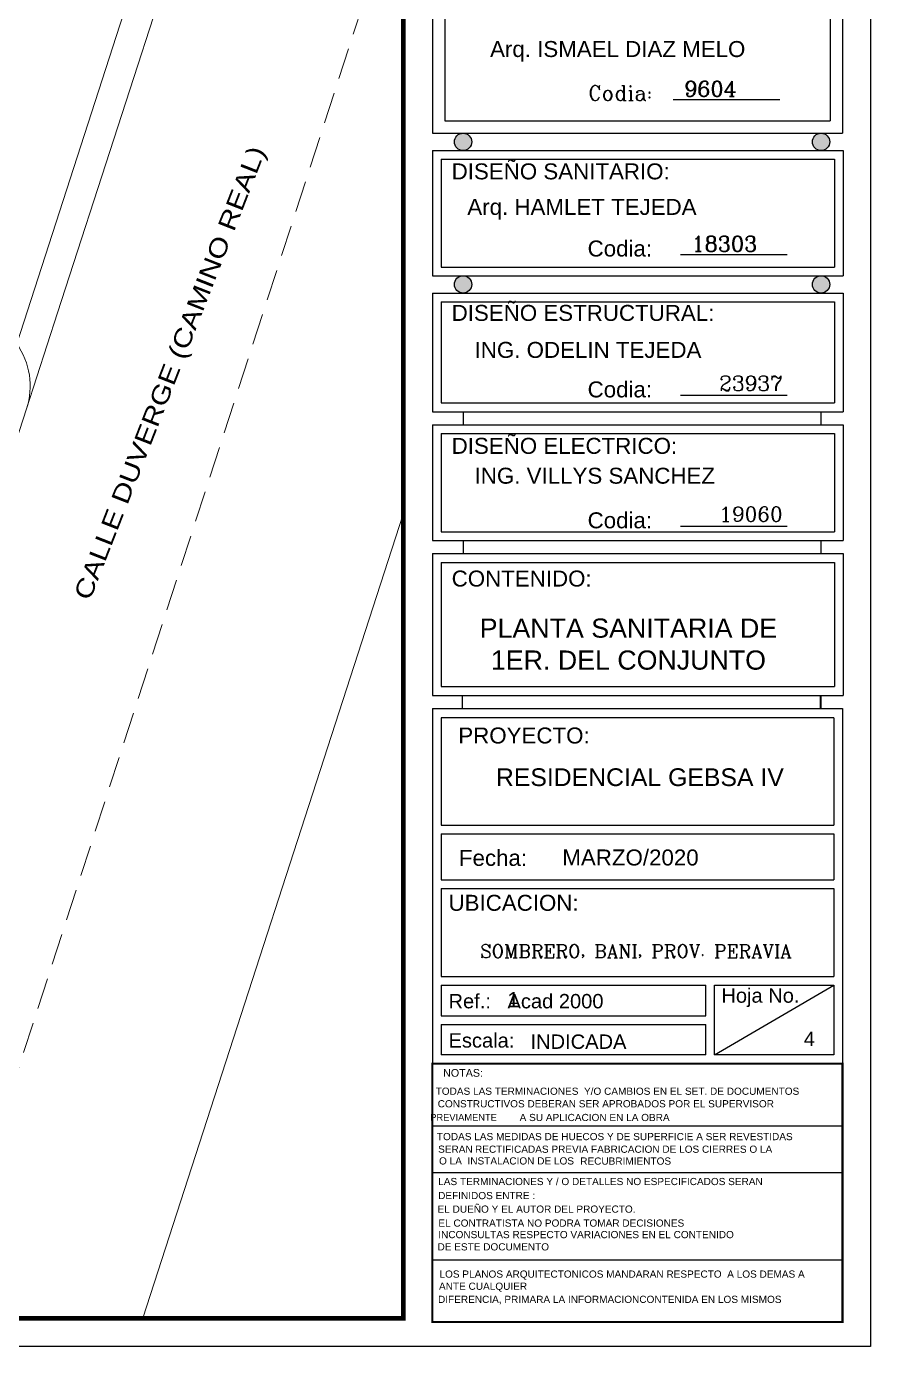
# Model space of a CAD drawing. Header units: feet. Extents: x 1019 to 2236, y -546 to 122.
# Drawn here: x 1123 to 1140.28, y 65.88 to 92.89 of the extents above; entities that cross this region are included whole.
import ezdxf
from ezdxf.enums import TextEntityAlignment as Align

# ---------------------------------------------------------------- set-up
doc = ezdxf.new("R2010")
doc.units = ezdxf.units.FT
doc.header["$LTSCALE"] = 0.05
doc.header["$MEASUREMENT"] = 0
doc.linetypes.add('ACAD_ISO03W100', pattern=[30, 12, -18])
doc.linetypes.add('HIDDEN', pattern=[9.524999999999999, 6.35, -3.175])
for name, color, linetype in [('1', 5, 'ACAD_ISO03W100'), ('MARCO', 1, 'Continuous'), ('TARGETA', 7, 'Continuous'), ('TARJETA2', 1, 'Continuous'), ('TEXTO', 2, 'Continuous'), ('textos', 7, 'Continuous'), ('TEXXT', 2, 'Continuous')]:
    doc.layers.add(name, color=color, linetype=linetype)
doc.layers.add('A-GENM', color=8, linetype='Continuous', lineweight=9)
doc.layers.add('VUELOS', color=8, linetype='HIDDEN', lineweight=0)
doc.styles.add('DAMIAN', font='arial.ttf', dxfattribs={"height": 0.12})
doc.styles.add('DIMTEXT', font='arial.ttf')
doc.styles.get("Standard").update_dxf_attribs({"font": 'arial.ttf'})
doc.styles.add('TITTEXTM', font='romanc.shx')

msp = doc.modelspace()

# ---------------------------------------------------------------- hatches: boundary and pattern name
at = {"layer": 'textos'}
h = msp.add_hatch(color=7, dxfattribs=at)
h.paths.add_polyline_path([(1131.935535445512, 90.70926471028213, 1), (1131.935535445512, 90.35422194601335, 1)])
h.paths.add_polyline_path([(1139.262168046594, 90.70926471028213, 1), (1139.262168046594, 90.35422194601335, 1)])
h = msp.add_hatch(color=7, dxfattribs=at)
h.paths.add_polyline_path([(1131.935535445504, 87.7915398433845, 1), (1131.935535445504, 87.43649707911584, 1)])
h.paths.add_polyline_path([(1139.262168046587, 87.7915398433845, 1), (1139.262168046587, 87.43649707911584, 1)])

# ---------------------------------------------------------------- linework, layer by layer
at = {"layer": '1', "color": 4, "linetype": 'Continuous'}
for p, q in [((1131.308201000029, 70.39570021321708), (1139.701048729399, 70.39570021321708)), ((1131.308201000029, 69.43727628557622), (1139.701048729399, 69.43727628557622)), ((1131.308201000021, 67.65294541832384), (1139.701048729399, 67.65294541832384))]:
    msp.add_line(p, q, dxfattribs=at)
at = {"layer": 'A-GENM'}
msp.add_line((1122.801266996149, 86.39720823652021), (1124.988567436405, 93.15188933810111), dxfattribs=at)
for points in [[(1123.002400535957, 85.07072970327374), (1123.637232023461, 87.03117563580861), (1124.870305472867, 90.83907407183005), (1125.929070139118, 94.10868328989591)], [(1125.38341605554, 66.4555460193518), (1130.71249921794, 82.91247926149481)]]:
    msp.add_lwpolyline(points, dxfattribs=at)
msp.add_lwpolyline([(1116.974432841409, 66.4555460193518), (1123.002400535957, 85.07072970327374, 0.2360679774997647), (1122.801266996149, 86.39720823652021, 0.2360679774997647)], format="xyb", dxfattribs=at)
at = {"layer": 'MARCO'}
msp.add_lwpolyline([(1054.271971476397, 121.879608008543), (1140.276271476397, 121.879608008543), (1140.276271476397, 65.87680800854298), (1054.271971476397, 65.87680800854298)], close=True, dxfattribs=at)
at = {"layer": 'MARCO', "const_width": 0.100005}
msp.add_lwpolyline([(1130.71249921794, 121.3008699977341), (1054.850709487206, 121.3008699977341), (1054.850709487206, 66.4555460193518), (1130.71249921794, 66.4555460193518)], close=True, dxfattribs=at)
at = {"layer": 'TARGETA', "color": 3}
for p, q in [((1131.308201000021, 94.83990694372278), (1131.308201000029, 90.70926471028486)), ((1139.701048729406, 94.83990694372278), (1139.701048729406, 90.70926471028486)), ((1131.559570290107, 94.58853765364518), (1131.559570290107, 90.9606340003703)), ((1139.449679439322, 94.58853765364518), (1139.449679439322, 90.9606340003703)), ((1131.559570290107, 90.9606340003703), (1139.449679439322, 90.9606340003703)), ((1131.308201000021, 90.70926471028486), (1139.701048729406, 90.70926471028486)), ((1131.308201000029, 90.35422194601824), (1139.717023231138, 90.35422194601824)), ((1131.308201000029, 90.35422194601824), (1131.308201000029, 87.79153768491142)), ((1139.717023231138, 90.35422194601824), (1139.71702323113, 87.79153768491142)), ((1131.487112111334, 90.17531083471283), (1139.538112119832, 90.17531083471283)), ((1131.487112111334, 90.17531083471283), (1131.487112111327, 87.97044879620933)), ((1139.538112119832, 90.17531083471283), (1139.538112119832, 87.97044879620933)), ((1131.487112111327, 87.97044879620933), (1139.538112119832, 87.97044879620933)), ((1131.308201000029, 87.79153768491142), (1139.71702323113, 87.79153768491142)), ((1131.308201000029, 87.43649707912073), (1131.308201000029, 85.00871487882887)), ((1131.308201000029, 87.43649707912073), (1139.71702323113, 87.43649707912073)), ((1139.71702323113, 87.43649707912073), (1139.71702323113, 85.00871487882887)), ((1131.487112111327, 87.2575859678152), (1131.487112111327, 85.18762599012678)), ((1131.487112111327, 87.2575859678152), (1139.538112119832, 87.2575859678152)), ((1139.538112119832, 87.2575859678152), (1139.538112119832, 85.18762599012678)), ((1131.487112111327, 85.18762599012678), (1139.538112119832, 85.18762599012678)), ((1131.308201000021, 85.00871487882887), (1139.71702323113, 85.00871487882887)), ((1131.308201000021, 84.7410845853999), (1131.308201000029, 82.37296639237718)), ((1131.308201000021, 84.7410845853999), (1139.71702323113, 84.7410845853999)), ((1139.71702323113, 84.7410845853999), (1139.71702323113, 82.37296639237718)), ((1131.487112111327, 84.56217347409427), (1131.487112111327, 82.55187750367509)), ((1131.487112111327, 84.56217347409427), (1139.538112119824, 84.562173474102)), ((1131.487139762684, 84.56218628560168), (1131.487139762684, 82.55189031518216)), ((1139.538112119824, 84.562173474102), (1139.538112119832, 82.55187750367509)), ((1131.487112111327, 82.55187750367509), (1139.538112119832, 82.55187750367509)), ((1131.487139762684, 82.55189031518216), (1139.538139771195, 82.55189031518216)), ((1131.308201000021, 82.37296639237718), (1139.71702323113, 82.37296639237718)), ((1139.261011397568, 82.37296639237718), (1139.261011397568, 82.10533609894821)), ((1131.308201000021, 82.10533609894821), (1131.308201000029, 81.13551842712081)), ((1131.308201000021, 82.10533609894821), (1131.308201000029, 79.20423600398897)), ((1131.308201000021, 82.10533609894821), (1131.308201000029, 81.12349438727404)), ((1131.308201000021, 82.10533609894821), (1139.71702323113, 82.10533609894821)), ((1131.487112111327, 81.92642498764269), (1131.487112111327, 79.38314711529449)), ((1131.487112111327, 81.92642498764269), (1139.538112119824, 81.92642498764269)), ((1139.538112119824, 81.92642498764269), (1139.538112119824, 79.38314711529449)), ((1139.71702323113, 82.10533609894821), (1139.717023231138, 79.20423600398897)), ((1131.308201000029, 79.20423600398897), (1139.717023231138, 79.20423600398897)), ((1131.487112111327, 79.38314711529449), (1139.538112119832, 79.38314711529449)), ((1131.308201000029, 78.93742797971368), (1139.701048729406, 78.93742797971368)), ((1131.308201000029, 78.93742797971368), (1131.308201000029, 71.66583847483889)), ((1139.701048729406, 78.93742797971368), (1139.701048729406, 71.66583847483889)), ((1131.486772228312, 78.74778951534859), (1131.486772228312, 76.54967473903491)), ((1139.522477501124, 78.74778951534859), (1131.486772228312, 78.74778951534859)), ((1139.522477501124, 78.74778951534859), (1139.522477501124, 76.54967473903491)), ((1131.486772228312, 76.54967473903491), (1139.522477501124, 76.54967473903491)), ((1131.486772228312, 76.3711035107599), (1139.522477501124, 76.3711035107599)), ((1131.486772228312, 76.3711035107599), (1131.486772228312, 75.42749144840468)), ((1139.522477501124, 76.3711035107599), (1139.522477501124, 75.42749144840468)), ((1131.486772228312, 75.42749144840468), (1139.522477501124, 75.42749144840468)), ((1131.486772228312, 75.2489202201225), (1131.486772228312, 73.45155075768832)), ((1131.486772228312, 75.2489202201225), (1139.522477501124, 75.2489202201225)), ((1131.486772228312, 75.2489202201225), (1139.522477501124, 75.2489202201225)), ((1139.522477501124, 75.2489202201225), (1139.522477501124, 73.45155075768832)), ((1131.486772228312, 73.45155075768832), (1139.522477501124, 73.45155075768832)), ((1131.486772228312, 73.2729795293983), (1131.486772228312, 72.64798023040487)), ((1131.486772228312, 73.2729795293983), (1136.903432819614, 73.2729795293983)), ((1136.903432819614, 72.64798023040487), (1136.903432819614, 73.2729795293983)), ((1137.082004047897, 73.2729795293983), (1139.522477501124, 73.2729795293983)), ((1137.082004047897, 71.84440970312187), (1139.522477501124, 73.2729795293983)), ((1137.082004047897, 71.84440970312187), (1137.082004047897, 73.2729795293983)), ((1139.522477501124, 73.2729795293983), (1139.522477501124, 71.84440970312187)), ((1131.486772228312, 72.64798023040487), (1136.903432819614, 72.64798023040487)), ((1131.486772228312, 72.46940900211473), (1131.486772228312, 71.84440970312187)), ((1131.486772228312, 72.46940900211473), (1136.903432819614, 72.46940900211473)), ((1136.903432819614, 71.84440970312187), (1136.903432819614, 72.46940900211473)), ((1136.903432819614, 71.84440970312187), (1131.486772228312, 71.84440970312187)), ((1139.522477501124, 71.84440970312187), (1137.082004047897, 71.84440970312187))]:
    msp.add_line(p, q, dxfattribs=at)
at = {"layer": 'TARJETA2', "color": 7}
msp.add_line((1131.308201000029, 71.66583847483889), (1131.308201000021, 66.37918746662933), dxfattribs=at)
at = {"layer": 'textos', "color": 7}
for p, q in [((1131.934378796484, 85.00871487882887), (1131.934378796484, 84.7410845853999)), ((1139.261011397568, 85.00871487882887), (1139.261011397568, 84.7410845853999)), ((1131.308201000021, 84.7410845853999), (1131.308201000029, 83.431058685381)), ((1131.934378796484, 82.37296639237718), (1131.934378796484, 82.10533609894821)), ((1131.308201000021, 79.19870578187044), (1131.308201000029, 79.20423600398897)), ((1131.918404294762, 79.20423600398897), (1131.918404294762, 78.93742797971368)), ((1139.245036895845, 79.20423600398897), (1139.245036895845, 78.93742797971368)), ((1139.261011397568, 79.20347663203279), (1139.261011397568, 78.93584633860314)), ((1139.701048729399, 71.88952597820503), (1139.701048729399, 66.37918746662933)), ((1139.701048729406, 71.66583847483889), (1131.308201000029, 71.66583847483889)), ((1131.308201000021, 66.37918746662933), (1139.701048729399, 66.37918746662933))]:
    msp.add_line(p, q, dxfattribs=at)
for centre in [(1131.935535445512, 90.53174332814774), (1139.262168046594, 90.53174332814774), (1131.935535445504, 87.61401846125023), (1139.262168046587, 87.61401846125023)]:
    msp.add_circle(centre, 0.1775213821344297, dxfattribs=at)
at = {"layer": 'TEXXT'}
for p, q in [((1136.233147840096, 91.39835691210897), (1138.421948652981, 91.39835691210897)), ((1136.382409908214, 88.22856078506948), (1138.571210721098, 88.22856078506948)), ((1136.382409908214, 85.34502921431806), (1138.571210721098, 85.34502921431806)), ((1136.382409908214, 82.66628595799023), (1138.571210721098, 82.66628595799023))]:
    msp.add_line(p, q, dxfattribs=at)
at = {"layer": 'TEXXT', "const_width": 0.04189488168060684}
msp.add_lwpolyline([(1131.308201000029, 71.66583847483889), (1139.701048729399, 71.66583847483889), (1139.701048729399, 66.37918746662933), (1131.308201000021, 66.37918746662933), (1131.308201000021, 71.66583847483889)], dxfattribs=at)
at = {"layer": 'VUELOS', "ltscale": 2}
msp.add_lwpolyline([(1121.178924448474, 66.4555460193518), (1130.71249921794, 95.89652090355912)], dxfattribs=at)

# ---------------------------------------------------------------- texts
at = {"style": 'DIMTEXT'}
msp.add_attdef('1', text='1', height=0.3142116126045518, dxfattribs=at).set_placement((1132.96512319374, 72.8199342685748), align=Align.CENTER)
at = {"layer": 'TEXTO', "color": 7}
for s, height, p in [('NOTAS:', 0.1571058063022757, (1131.526447803051, 71.55658964416432)), ('  PREVIAMENTE', 0.1361583654619723, (1131.157908293948, 70.63654835194131))]:
    msp.add_text(s, height=height, dxfattribs=at).set_placement(p, align=Align.TOP_LEFT)
at = {"layer": 'textos', "color": 7}
for s, height, style, p in [('  Codia:', 0.30236008045705, 'TITTEXTM', (1134.081283632425, 91.68212183921366)), ('9604', 0.3139893143207827, 'TITTEXTM', (1136.46040353491, 91.77172813753293)), ('  Codia:', 0.3267800769453435, 'DAMIAN', (1134.23054570055, 88.51232571218168)), ('18303', 0.3139893143207827, 'TITTEXTM', (1136.609665603029, 88.60193201049333)), ('  Codia:', 0.3267800769453435, 'DAMIAN', (1134.23054570055, 85.62879414142299)), ('  Codia:', 0.3267800769453435, 'DAMIAN', (1134.23054570055, 82.95005088509492)), ('Fecha:', 0.3267800769453435, 'DAMIAN', (1131.849887116715, 76.04169251596704)), ('UBICACION:', 0.3267800769453435, 'DAMIAN', (1131.637665070233, 75.12214850045018)), ('Hoja No.', 0.2941020692508092, 'DAMIAN', (1137.222218865035, 73.20856288511561)), ('Ref.:', 0.2941020692508092, 'DAMIAN', (1131.637665070233, 73.0932687111382)), ('Acad 2000', 0.2941020692508092, 'DAMIAN', (1132.84506588461, 73.0932687111382)), ('Escala:', 0.2941020692508092, 'DAMIAN', (1131.637665070233, 72.28969818385485)), ('4', 0.2941020692508092, 'DAMIAN', (1138.909381566555, 72.32475789941168)), ('TODAS LAS TERMINACIONES  Y/O CAMBIOS EN EL SET. DE DOCUMENTOS', 0.1470510346254046, 'DAMIAN', (1131.374649868313, 71.1768613622803)), ('CONSTRUCTIVOS DEBERAN SER APROBADOS POR EL SUPERVISOR  ', 0.1470510346254046, 'DAMIAN', (1131.415923482069, 70.92004258929717)), ('A SU APLICACION EN LA OBRA', 0.1470510346254046, 'DAMIAN', (1133.0926467625, 70.63914619400418)), ('TODAS LAS MEDIDAS DE HUECOS Y DE SUPERFICIE A SER REVESTIDAS ', 0.1470510346254046, 'DAMIAN', (1131.399546105904, 70.24842873005912)), ('  SERAN', 0.1470510346254046, 'DAMIAN', (1131.310004274364, 69.99080580421355)), ('RECTIFICADAS PREVIA FABRICACION DE LOS CIERRES O LA   ', 0.1470510346254046, 'DAMIAN', (1132.179857898976, 69.99025444336053)), (' O LA  INSTALACION DE LOS', 0.1470510346254046, 'DAMIAN', (1131.386646931399, 69.75064770931692)), ('RECUBRIMIENTOS', 0.1470510346254046, 'DAMIAN', (1134.333141112738, 69.74725024451573)), ('LAS TERMINACIONES Y / O DETALLES NO ESPECIFICADOS SERAN ', 0.1470510346254046, 'DAMIAN', (1131.426031614551, 69.32874684551916)), ('  DEFINIDOS ENTRE :', 0.1470510346254046, 'DAMIAN', (1131.311067872989, 69.04121816296549)), ('EL DUEÑO Y EL AUTOR DEL PROYECTO.  ', 0.1470510346254046, 'DAMIAN', (1131.412555262542, 68.76426390263816)), ('  EL CONTRATISTA NO PODRA TOMAR DECISIONES ', 0.1470510346254046, 'DAMIAN', (1131.315555095958, 68.47826014997133)), ('INCONSULTAS RESPECTO VARIACIONES EN EL CONTENIDO  ', 0.1470510346254046, 'DAMIAN', (1131.427989904733, 68.24250201670213)), (' DE ESTE DOCUMENTO', 0.1470510346254046, 'DAMIAN', (1131.35502312253, 67.99183978756548)), ('LOS PLANOS ARQUITECTONICOS MANDARAN RESPECTO  A LOS DEMAS A ', 0.1470510346254046, 'DAMIAN', (1131.452188103048, 67.43449249250068)), ('  ANTE CUALQUIER  ', 0.1470510346254046, 'DAMIAN', (1131.328465829044, 67.18579597187556)), ('DIFERENCIA, PRIMARA LA INFORMACIONCONTENIDA EN LOS MISMOS', 0.1470510346254046, 'DAMIAN', (1131.42259337261, 66.91750986160878))]:
    msp.add_text(s, height=height, dxfattribs=dict(at, style=style)).set_placement(p, align=Align.TOP_LEFT)
at = {"layer": 'textos', "color": 7, "style": 'DAMIAN', "width": 1.2}
msp.add_text('CALLE DUVERGE (CAMINO REAL)', height=0.364158207, rotation=68.6772811229544, dxfattribs=at).set_placement((1124.297124637175, 81.12548576714596))
at = {"layer": 'textos', "color": 7, "style": 'DAMIAN'}
for s, height, p in [('MARZO/2020', 0.3267800769453435, (1133.966862125381, 75.72323728390177)), ('INDICADA', 0.2941020692508092, (1133.315995439771, 71.97031835600865))]:
    msp.add_text(s, height=height, dxfattribs=at).set_placement(p)
at = {"layer": 'textos', "color": 7}
for s, insert, char_height, width, attachment_point, style in [('Arq. ISMAEL DIAZ MELO', (1132.487954648353, 92.59499242803133), 0.3267800769453434, 11.60488221972566, 1, 'DAMIAN'), ('DISEÑO SANITARIO:', (1131.701599490354, 90.09099996804218), 0.3267800769453434, 11.61451804831464, 1, 'DAMIAN'), ('Arq. HAMLET TEJEDA', (1132.022097259539, 89.36369316024684), 0.3267800769453434, 11.60488221972566, 1, 'DAMIAN'), ('DISEÑO ESTRUCTURAL:', (1131.701599490354, 87.19453528847441), 0.3267800769453434, 11.61451804831464, 1, 'DAMIAN'), ('ING. ODELIN TEJEDA', (1132.171359327657, 86.4378141293264), 0.3267800769453434, 11.60488221972566, 1, 'DAMIAN'), ('23937', (1137.176670638985, 85.59052363290016), 0.3031433020035572, 33.78200479461149, 4, 'TITTEXTM'), ('DISEÑO ELECTRICO:', (1131.701599490354, 84.30809083031806), 0.3267800769453434, 58.95295587884731, 4, 'DAMIAN'), ('ING. VILLYS SANCHEZ', (1132.171386979021, 83.86293428542058), 0.3267800769453434, 11.60488221972566, 1, 'DAMIAN'), ('19060', (1137.176698290346, 82.91179318807951), 0.3031433020035572, 33.78200479461149, 4, 'TITTEXTM'), ('CONTENIDO:', (1131.701599490354, 81.7584277378653), 0.3267800769453434, 11.61451804831464, 1, 'DAMIAN'), ('PLANTA SANITARIA DE\\P1ER. DEL CONJUNTO', (1135.31981187809, 80.77643286453429), 0.3921360923344121, 13.92585866367079, 2, 'DAMIAN'), ('PROYECTO:', (1131.838030824308, 78.54633481819462), 0.3267800769453434, 11.61451804831464, 1, 'DAMIAN'), ('RESIDENCIAL GEBSA IV', (1135.553964177516, 77.71128609488483), 0.3632160555247491, 12.89882658722506, 2, 'DAMIAN'), ('SOMBRERO, BANI, PROV. PERAVIA', (1135.472166541926, 74.10591356222983), 0.2724120416435619, 9.674119940418798, 2, 'TITTEXTM')]:
    msp.add_mtext(s, dxfattribs=dict(at, insert=insert, char_height=char_height, width=width, attachment_point=attachment_point, style=style))

doc.saveas('drawing.dxf')
